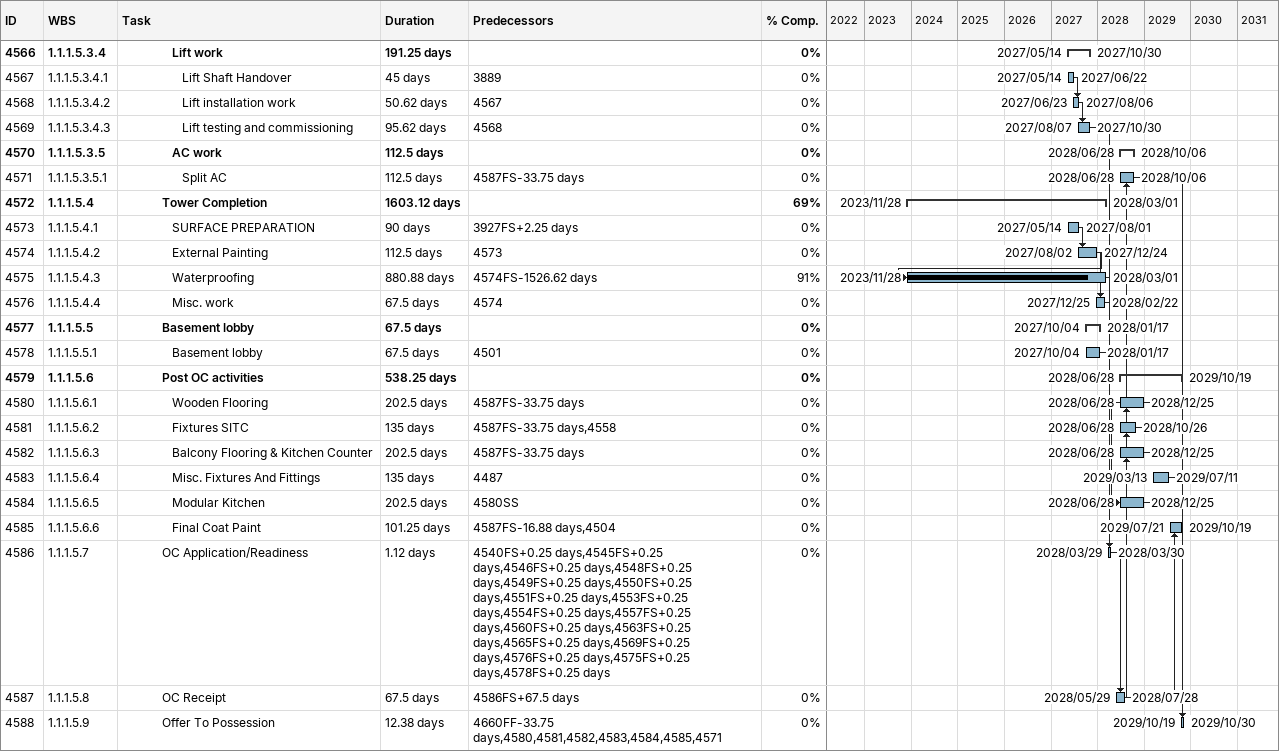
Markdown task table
| ID | WBS | Task | Duration | Start | Finish | Predecessors | % complete |
|---|---|---|---|---|---|---|---|
| 4566 | 1.1.1.5.3.4 | **Lift work** | 191.25d | 2027-05-14 | 2027-10-30 |  | 0 |
| 4567 | 1.1.1.5.3.4.1 | Lift Shaft Handover | 45d | 2027-05-14 | 2027-06-22 | 3889 | 0 |
| 4568 | 1.1.1.5.3.4.2 | Lift installation work | 50.62d | 2027-06-23 | 2027-08-06 | 4567 | 0 |
| 4569 | 1.1.1.5.3.4.3 | Lift testing and commissioning | 95.62d | 2027-08-07 | 2027-10-30 | 4568 | 0 |
| 4570 | 1.1.1.5.3.5 | **AC work** | 112.5d | 2028-06-28 | 2028-10-06 |  | 0 |
| 4571 | 1.1.1.5.3.5.1 | Split AC | 112.5d | 2028-06-28 | 2028-10-06 | 4587FS-33.75d | 0 |
| 4572 | 1.1.1.5.4 | **Tower Completion** | 1603.12d | 2023-11-28 | 2028-03-01 |  | 69 |
| 4573 | 1.1.1.5.4.1 | SURFACE PREPARATION | 90d | 2027-05-14 | 2027-08-01 | 3927FS+2.25d | 0 |
| 4574 | 1.1.1.5.4.2 | External Painting | 112.5d | 2027-08-02 | 2027-12-24 | 4573 | 0 |
| 4575 | 1.1.1.5.4.3 | Waterproofing | 880.88d | 2023-11-28 | 2028-03-01 | 4574FS-1526.62d | 91 |
| 4576 | 1.1.1.5.4.4 | Misc. work | 67.5d | 2027-12-25 | 2028-02-22 | 4574 | 0 |
| 4577 | 1.1.1.5.5 | **Basement lobby** | 67.5d | 2027-10-04 | 2028-01-17 |  | 0 |
| 4578 | 1.1.1.5.5.1 | Basement lobby | 67.5d | 2027-10-04 | 2028-01-17 | 4501 | 0 |
| 4579 | 1.1.1.5.6 | **Post OC activities** | 538.25d | 2028-06-28 | 2029-10-19 |  | 0 |
| 4580 | 1.1.1.5.6.1 | Wooden Flooring | 202.5d | 2028-06-28 | 2028-12-25 | 4587FS-33.75d | 0 |
| 4581 | 1.1.1.5.6.2 | Fixtures SITC | 135d | 2028-06-28 | 2028-10-26 | 4587FS-33.75d, 4558 | 0 |
| 4582 | 1.1.1.5.6.3 | Balcony Flooring & Kitchen Counter | 202.5d | 2028-06-28 | 2028-12-25 | 4587FS-33.75d | 0 |
| 4583 | 1.1.1.5.6.4 | Misc. Fixtures And Fittings | 135d | 2029-03-13 | 2029-07-11 | 4487 | 0 |
| 4584 | 1.1.1.5.6.5 | Modular Kitchen | 202.5d | 2028-06-28 | 2028-12-25 | 4580SS | 0 |
| 4585 | 1.1.1.5.6.6 | Final Coat Paint | 101.25d | 2029-07-21 | 2029-10-19 | 4587FS-16.88d, 4504 | 0 |
| 4586 | 1.1.1.5.7 | OC Application/Readiness | 1.12d | 2028-03-29 | 2028-03-30 | 4540FS+0.25d, 4545FS+0.25d, 4546FS+0.25d, 4548FS+0.25d, 4549FS+0.25d, 4550FS+0.25d, 4551FS+0.25d, 4553FS+0.25d, 4554FS+0.25d, 4557FS+0.25d, 4560FS+0.25d, 4563FS+0.25d, 4565FS+0.25d, 4569FS+0.25d, 4576FS+0.25d, 4575FS+0.25d, 4578FS+0.25d | 0 |
| 4587 | 1.1.1.5.8 | OC Receipt | 67.5d | 2028-05-29 | 2028-07-28 | 4586FS+67.5d | 0 |
| 4588 | 1.1.1.5.9 | Offer To Possession | 12.38d | 2029-10-19 | 2029-10-30 | 4660FF-33.75d, 4580, 4581, 4582, 4583, 4584, 4585, 4571 | 0 |
